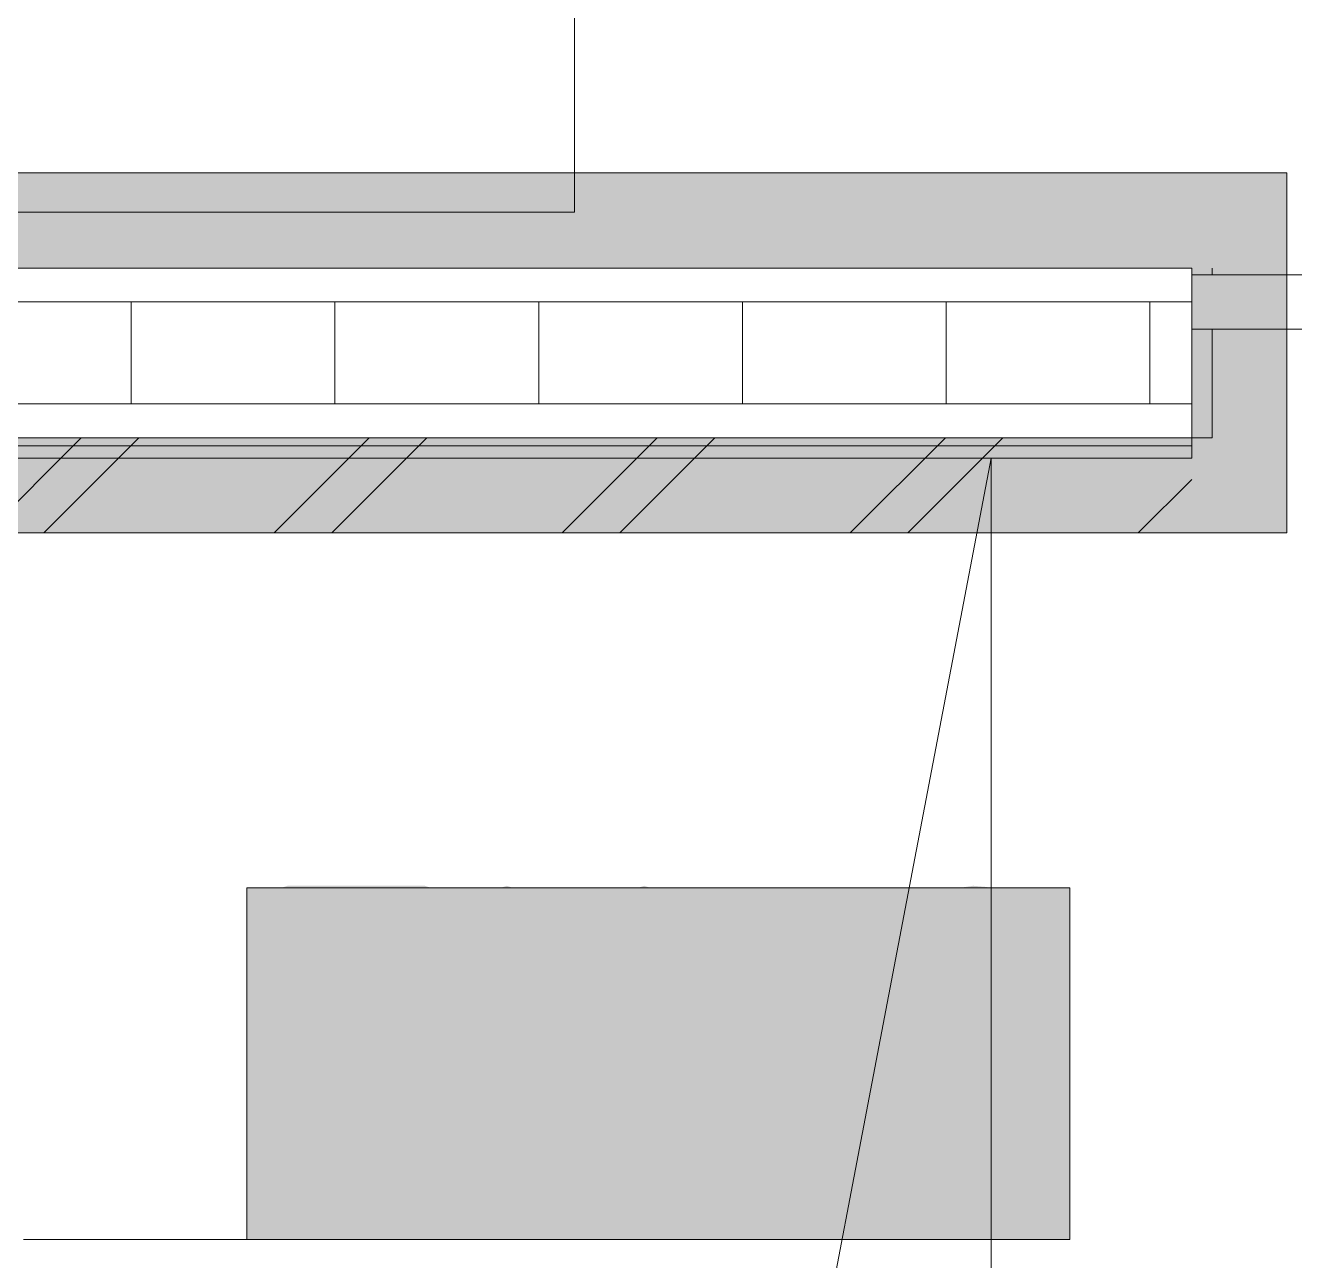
# Model space of a CAD drawing. Header units: millimetres. Extents: x -546 to 1681, y -650 to 1730.
# Drawn here: x 653.9 to 663.24, y 428.73 to 437.83 of the extents above; entities that cross this region are included whole.
import ezdxf

# ---------------------------------------------------------------- set-up
doc = ezdxf.new("R2010")
doc.units = ezdxf.units.MM

msp = doc.modelspace()

# ---------------------------------------------------------------- hatches: boundary and pattern name
at = {"true_color": 0xf1d696}
h = msp.add_hatch(color=41, dxfattribs=at)
h.dxf.hatch_style = 2
h.paths.add_polyline_path([(662.486, 436.7414), (662.486, 436.0414), (652.39, 436.0414), (652.39, 436.7414)])
h = msp.add_hatch(color=41, dxfattribs=at)
h.dxf.hatch_style = 2
h.paths.add_polyline_path([(662.486, 436.0414), (663.186, 436.7414), (663.186, 436.0414)])
h = msp.add_hatch(color=41, dxfattribs=at)
h.dxf.hatch_style = 2
h.paths.add_polyline_path([(662.486, 436.7414), (663.186, 436.7414), (662.486, 436.0414)])
h = msp.add_hatch(color=41, dxfattribs=at)
h.dxf.hatch_style = 2
h.paths.add_polyline_path([(663.186, 434.7914), (662.486, 434.7914), (662.486, 436.0414), (663.186, 436.0414)])
at = {"true_color": 0xcccccc}
h = msp.add_hatch(color=254, dxfattribs=at)
h.dxf.hatch_style = 2
h.paths.add_polyline_path([(652.39, 434.0914), (652.39, 434.7914), (662.486, 434.7914), (662.486, 434.0914)])
at = {"true_color": 0xf1d696}
h = msp.add_hatch(color=41, dxfattribs=at)
h.dxf.hatch_style = 2
h.paths.add_polyline_path([(662.486, 434.7914), (663.186, 434.0914), (662.486, 434.0914)])
h = msp.add_hatch(color=41, dxfattribs=at)
h.dxf.hatch_style = 2
h.paths.add_polyline_path([(663.186, 434.7914), (663.186, 434.0914), (662.486, 434.7914)])
at = {"true_color": 0xffffff}
h = msp.add_hatch(color=7, dxfattribs=at)
h.dxf.hatch_style = 2
h.paths.add_polyline_path([(655.527, 431.4764), (661.588, 431.4764), (661.588, 428.8884), (655.527, 428.8884)])
at = {"true_color": 0x0077b0}
h = msp.add_hatch(color=144, dxfattribs=at)
h.dxf.hatch_style = 2
h.paths.add_polyline_path([(655.8281, 431.4923), (656.8385, 431.4923), (656.9122, 431.4667), (656.9371, 431.3903), (656.9371, 429.573), (656.9122, 429.4982), (656.8385, 429.4743), (656.7621, 429.4982), (656.7365, 429.573), (656.7365, 431.2889), (655.9295, 431.2889), (655.9295, 429.573), (655.9042, 429.4982), (655.8281, 429.4743), (655.752, 429.4982), (655.7267, 429.573), (655.7267, 431.3903), (655.752, 431.4667)])
h = msp.add_hatch(color=144, dxfattribs=at)
h.dxf.hatch_style = 2
h.paths.add_polyline_path([(657.342, 429.573), (657.342, 431.3903), (657.3673, 431.4667), (657.4434, 431.4923), (657.5195, 431.4667), (657.5448, 431.3903), (657.5448, 430.6848), (658.3518, 430.6848), (658.3518, 431.3903), (658.3774, 431.4667), (658.4538, 431.4923), (658.5275, 431.4667), (658.5524, 431.3903), (658.5524, 429.573), (658.5275, 429.4982), (658.4538, 429.4743), (658.3774, 429.4982), (658.3518, 429.573), (658.3518, 430.4819), (657.5448, 430.4819), (657.5448, 429.573), (657.5195, 429.4982), (657.4434, 429.4743), (657.3673, 429.4982)])
h = msp.add_hatch(color=144, dxfattribs=at)
h.dxf.hatch_style = 2
h.paths.add_polyline_path([(660.877, 431.4923), (660.9775, 431.4833), (661.0707, 431.456), (661.156, 431.4102), (661.2326, 431.3457), (661.2975, 431.2676), (661.3442, 431.182), (661.3725, 431.0885), (661.3819, 430.9868), (661.3588, 430.8426), (661.2893, 430.6964), (660.6543, 429.6749), (661.2805, 429.6749), (661.3566, 429.6494), (661.3819, 429.573), (661.3566, 429.4982), (661.2805, 429.4743), (660.4735, 429.4743), (660.3974, 429.4982), (660.3721, 429.573), (660.3886, 429.6325), (661.1284, 430.8204), (661.1663, 430.9028), (661.1791, 430.9868), (661.1576, 431.1038), (661.0914, 431.2013), (660.994, 431.2674), (660.877, 431.2889), (660.7923, 431.2731), (660.7117, 431.2255), (660.6347, 431.1461), (660.5612, 431.0348), (660.5248, 430.9992), (660.4735, 430.9868), (660.3974, 431.0124), (660.3721, 431.0888), (660.3804, 431.128), (660.4825, 431.2874), (660.5989, 431.4013), (660.7303, 431.4696)])
h = msp.add_hatch(color=144, dxfattribs=at)
h.dxf.hatch_style = 2
h.paths.add_polyline_path([(659.8657, 429.9765), (659.0587, 429.9765), (658.9826, 430.002), (658.9573, 430.0784), (658.9826, 430.1546), (659.0587, 430.1799), (659.8657, 430.1799), (659.9418, 430.1546), (659.9671, 430.0784), (659.9418, 430.002)])

# ---------------------------------------------------------------- linework, layer by layer
at = {"color": 253, "lineweight": 0, "true_color": 0x999999}
for points in [[(657.94, 436.4524), (657.94, 441.4524)], [(651.94, 436.4524), (657.94, 436.4524)]]:
    msp.add_lwpolyline(points, dxfattribs=at)
at = {"color": 7, "lineweight": 0}
for points in [[(663.186, 436.7414), (652.39, 436.7414)], [(663.186, 436.7414), (663.186, 436.0414)], [(662.486, 436.0414), (651.69, 436.0414)], [(652.39, 436.0414), (662.486, 436.0414)], [(662.486, 435.9914), (662.486, 436.0414)], [(662.486, 436.0414), (662.486, 434.7914)], [(662.636, 436.0414), (662.636, 435.9914)], [(663.186, 434.0914), (663.186, 436.0414)], [(662.486, 435.9914), (662.486, 435.5914)], [(663.356, 435.9914), (662.486, 435.9914)], [(651.69, 435.7914), (662.486, 435.7914)], [(654.677, 435.0414), (654.677, 435.7914)], [(656.177, 435.0414), (656.177, 435.7914)], [(657.677, 435.0414), (657.677, 435.7914)], [(659.177, 435.0414), (659.177, 435.7914)], [(660.677, 435.0414), (660.677, 435.7914)], [(662.177, 435.0414), (662.177, 435.7914)], [(662.486, 434.6414), (662.486, 435.5914)], [(662.486, 435.5914), (663.356, 435.5914)], [(662.636, 435.5914), (662.636, 434.7914)], [(651.69, 435.0414), (662.486, 435.0414)], [(651.69, 434.7914), (662.486, 434.7914)], [(662.486, 434.7914), (651.69, 434.7914)], [(651.69, 434.7314), (662.486, 434.7314)], [(653.608, 434.0914), (654.308, 434.7914)], [(654.032, 434.0914), (654.732, 434.7914)], [(655.729, 434.0914), (656.429, 434.7914)], [(656.153, 434.0914), (656.853, 434.7914)], [(657.85, 434.0914), (658.55, 434.7914)], [(658.275, 434.0914), (658.975, 434.7914)], [(659.972, 434.0914), (660.672, 434.7914)], [(660.396, 434.0914), (661.096, 434.7914)], [(662.636, 434.7914), (662.486, 434.7914)], [(651.69, 434.6414), (662.486, 434.6414)], [(661.01, 434.6414), (661.01, 422.4464)], [(662.093, 434.0914), (662.486, 434.4844)], [(652.39, 434.0914), (662.486, 434.0914)], [(663.186, 434.0914), (662.486, 434.0914)]]:
    msp.add_lwpolyline(points, dxfattribs=at)
at = {"color": 251, "lineweight": 0, "true_color": 0x646464}
msp.add_lwpolyline([(661.01, 434.6414), (658.857, 423.3584)], dxfattribs=at)
at = {"color": 144, "lineweight": 0, "true_color": 0x0077b0}
for points in [[(655.527, 431.4764), (661.588, 431.4764)], [(655.527, 428.8884), (655.527, 431.4764)], [(661.588, 431.4764), (661.588, 428.8884)], [(653.883, 428.8884), (654.172, 428.8884)], [(654.172, 428.8884), (655.527, 428.8884)], [(661.588, 428.8884), (655.527, 428.8884)]]:
    msp.add_lwpolyline(points, dxfattribs=at)

doc.saveas('drawing.dxf')
